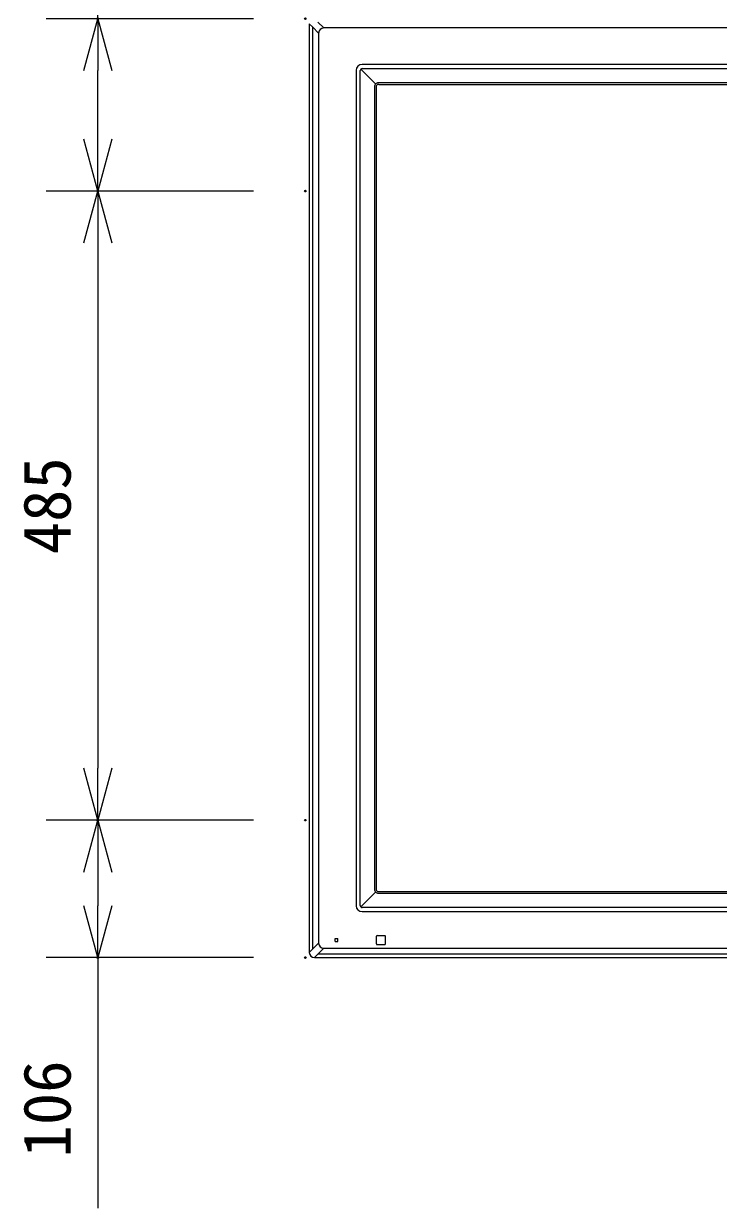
# Model space of a CAD drawing. Units: millimetres, scale not verified. Extents: x -62 to 63, y -56 to 57.
# Drawn here: x -49.29 to -22.51, y -13.89 to 31.78 of the extents above; entities that cross this region are included whole.
import ezdxf
from ezdxf.enums import TextEntityAlignment as Align

# ---------------------------------------------------------------- set-up
doc = ezdxf.new("R2010")
doc.units = ezdxf.units.MM
doc.header["$LTSCALE"] = 0.125
doc.header["$PDMODE"] = 32
doc.header["$PDSIZE"] = 0.0625
doc.layers.add('0-0_0', color=7, linetype='Continuous')
doc.layers.add('0-4_DEFPOINTS', color=7, linetype='Continuous')
doc.layers.add('0-5_GAIKEI', color=1, linetype='Continuous', lineweight=18)
doc.layers.add('0-6_SUNPO', color=7, linetype='Continuous', lineweight=18)
doc.styles.add('ＭＳ ゴシック', font='')
doc.styles.get('ＭＳ ゴシック').set_extended_font_data('MS Gothic')

# ---------------------------------------------------------------- blocks, each defined once
blk = doc.blocks.new('_OPEN30')
at = {"layer": '0-0_0'}
blk.add_line((0, 0), (-1, 0), dxfattribs=at)
blk.add_lwpolyline([(-1, 0.26795), (0, 0), (-1, -0.26795)], dxfattribs=at)
blk = doc.blocks.new('D10')
at = {"layer": '0-4_DEFPOINTS'}
for p in [(-38.3978, 32.1906), (-30.3978, 32.1906), (-30.3978, 25.5445)]:
    blk.add_point(p, dxfattribs=at)
at = {"layer": '0-6_SUNPO'}
for p, q in [((-38.3978, 32.1906), (-38.3978, 41.8573)), ((-32.3978, 32.1906), (-40.3978, 32.1906)), ((-38.3978, 27.5445), (-38.3978, 30.1906)), ((-32.3978, 25.5445), (-40.3978, 25.5445))]:
    blk.add_line(p, q, dxfattribs=at)
at = {"layer": '0-6_SUNPO', "xscale": 2, "yscale": 2}
for p, rotation in [((-38.3978, 32.1906), 90), ((-38.3978, 25.5445), 270)]:
    blk.add_blockref('_OPEN30', p, dxfattribs=dict(at, rotation=rotation))
at = {"layer": '0-6_SUNPO', "style": 'ＭＳ ゴシック'}
blk.add_text('133', height=1.833, rotation=90, dxfattribs=at).set_placement((-38.8978, 36.1489), align=Align.BOTTOM_LEFT)
blk = doc.blocks.new('D9')
at = {"layer": '0-4_DEFPOINTS'}
for p in [(-30.3978, 1.2945), (-38.3978, -4.0017), (-30.3978, -4.0017)]:
    blk.add_point(p, dxfattribs=at)
at = {"layer": '0-6_SUNPO'}
for p, q in [((-32.3978, 1.2945), (-40.3978, 1.2945)), ((-38.3978, -0.7055), (-38.3978, -2.0017)), ((-32.3978, -4.0017), (-40.3978, -4.0017)), ((-38.3978, -4.0017), (-38.3978, -13.6684))]:
    blk.add_line(p, q, dxfattribs=at)
at = {"layer": '0-6_SUNPO', "xscale": 2, "yscale": 2}
for p, rotation in [((-38.3978, 1.2945), 90), ((-38.3978, -4.0017), 270)]:
    blk.add_blockref('_OPEN30', p, dxfattribs=dict(at, rotation=rotation))
at = {"layer": '0-6_SUNPO', "style": 'ＭＳ ゴシック'}
blk.add_text('106', height=1.833, rotation=90, dxfattribs=at).set_placement((-38.8978, -11.71), align=Align.BOTTOM_LEFT)
blk = doc.blocks.new('D8')
at = {"layer": '0-4_DEFPOINTS'}
for p in [(-30.3978, 25.5445), (-38.3978, 1.2945), (-30.3978, 1.2945)]:
    blk.add_point(p, dxfattribs=at)
at = {"layer": '0-6_SUNPO'}
for p, q in [((-32.3978, 25.5445), (-40.3978, 25.5445)), ((-38.3978, 23.5445), (-38.3978, 3.2945)), ((-32.3978, 1.2945), (-40.3978, 1.2945))]:
    blk.add_line(p, q, dxfattribs=at)
at = {"layer": '0-6_SUNPO', "xscale": 2, "yscale": 2}
for p, rotation in [((-38.3978, 25.5445), 90), ((-38.3978, 1.2945), 270)]:
    blk.add_blockref('_OPEN30', p, dxfattribs=dict(at, rotation=rotation))
at = {"layer": '0-6_SUNPO', "style": 'ＭＳ ゴシック'}
blk.add_text('485', height=1.833, rotation=90, dxfattribs=at).set_placement((-38.8978, 11.5445), align=Align.BOTTOM_LEFT)

msp = doc.modelspace()

# ---------------------------------------------------------------- linework, layer by layer
at = {"layer": '0-5_GAIKEI'}
for p, q in [((-38.279, 31.781), (-38.1436, 31.6456)), ((-38.1436, 31.6476), (-37.9167, 31.4208)), ((-38.1436, -3.8861), (-38.1436, 31.6476)), ((-37.719, 31.6185), (-37.9458, 31.8454)), ((21.6611, 31.6185), (-37.719, 31.6185)), ((-37.9167, 31.4208), (-37.9167, -3.6593)), ((20.1878, 30.2097), (-36.2457, 30.2097)), ((-36.4704, 29.985), (-36.4704, -2.2235)), ((-36.3119, -2.2168), (-36.3119, 29.9783)), ((-36.2911, 30.0304), (-35.7198, 29.4591)), ((-36.239, 30.0512), (20.1811, 30.0512)), ((-35.7617, 29.3562), (-35.7617, -1.5947)), ((-35.7015, 29.3415), (-35.7015, -1.58)), ((19.559, 29.501), (-35.6169, 29.501)), ((-35.6022, 29.4408), (19.5443, 29.4408)), ((-35.7198, -1.6976), (-36.2911, -2.2688)), ((-35.6169, -1.7395), (19.559, -1.7395)), ((-35.6022, -1.6792), (19.5443, -1.6792)), ((-36.2457, -2.4482), (20.1878, -2.4482)), ((20.1811, -2.2897), (-36.239, -2.2897)), ((-37.2852, -3.488), (-37.1727, -3.488)), ((-37.2852, -3.6005), (-37.2852, -3.488)), ((-37.2852, -3.6005), (-37.1727, -3.6005)), ((-37.1727, -3.6005), (-37.1727, -3.488)), ((-35.689, -3.6943), (-35.689, -3.3941)), ((-35.6641, -3.3692), (-35.3639, -3.3692)), ((-35.339, -3.6943), (-35.339, -3.3941)), ((-38.1436, -3.8841), (-38.279, -4.0195)), ((-37.9167, -3.6593), (-38.1436, -3.8861)), ((-38.0792, -4.2192), (-37.9438, -4.0838)), ((-37.9458, -4.0838), (-37.719, -3.857)), ((21.8879, -4.0838), (-37.9458, -4.0838)), ((-37.719, -3.857), (21.6611, -3.857)), ((-35.6641, -3.7192), (-35.3639, -3.7192))]:
    msp.add_line(p, q, dxfattribs=at)
at = {"layer": '0-5_GAIKEI', "color": 7}
for p, q in [((-38.279, 31.781), (-38.279, -4.0195)), ((-38.0792, -4.2192), (22.0213, -4.2192))]:
    msp.add_line(p, q, dxfattribs=at)
at = {"layer": '0-5_GAIKEI'}
for centre, major_axis, ratio, start_param, end_param in [((-37.3575, 31.0593), (-0.5022, 0.5022), 0.49281, 5.8722213, 6.6941493), ((-36.2451, 29.9844), (-0.1595, 0.1595), 0.997265, 5.4991567, 7.0672139), ((-36.2371, 29.9784), (-0.0127, -0.074), 0.995515, 4.1175689, 4.8825404), ((-36.2391, 29.9764), (-0.074, -0.0127), 0.995515, 4.5422375, 5.3072091), ((-35.6091, 29.3524), (-0.1272, 0.0866), 0.973581, 6.1096782, 6.8685929), ((-35.6131, 29.3484), (-0.0866, 0.1272), 0.973581, 5.6977777, 6.4566924), ((-35.6007, 29.34), (-0.0718, 0.0718), 0.985257, 5.5052135, 7.0611571), ((-35.6091, -1.5909), (-0.1272, -0.0866), 0.973581, 5.6977777, 6.4566924), ((-35.6131, -1.5868), (-0.0866, -0.1272), 0.973581, 6.1096782, 6.8685929), ((-35.6007, -1.5785), (-0.0718, -0.0718), 0.985257, 5.5052135, 7.0611571), ((-36.2451, -2.2229), (-0.1595, -0.1595), 0.997265, 5.4991567, 7.0672139), ((-36.2371, -2.2169), (-0.0127, 0.074), 0.995515, 1.4006449, 2.1656164), ((-36.2391, -2.2149), (-0.074, 0.0127), 0.995515, 0.9759762, 1.7409478), ((-35.6639, -3.3943), (-0.0178, 0.0178), 0.992433, 5.5015852, 7.0647854), ((-35.3641, -3.3943), (-0.0178, -0.0178), 0.992433, 2.3599926, 3.9231927), ((-37.3575, -3.2977), (-0.5022, -0.5022), 0.49281, 5.8722213, 6.6941493), ((-35.6639, -3.6941), (-0.0178, -0.0178), 0.992433, 5.5015852, 7.0647854), ((-35.3641, -3.6941), (-0.0178, 0.0178), 0.992433, 2.3599926, 3.9231927)]:
    msp.add_ellipse(centre, major_axis=major_axis, ratio=ratio, start_param=start_param, end_param=end_param, dxfattribs=at)
at = {"layer": '0-5_GAIKEI', "color": 7}
msp.add_ellipse((-38.0787, -4.019), major_axis=(-0.1418, -0.1418), ratio=0.997265, start_param=5.4991567, end_param=7.0672139, dxfattribs=at)

# ---------------------------------------------------------------- block references
at = {"layer": '0-6_SUNPO'}
for name in ['D10', 'D8', 'D9']:
    msp.add_blockref(name, (-8.0301, -0.2175), dxfattribs=at)

doc.saveas('drawing.dxf')
